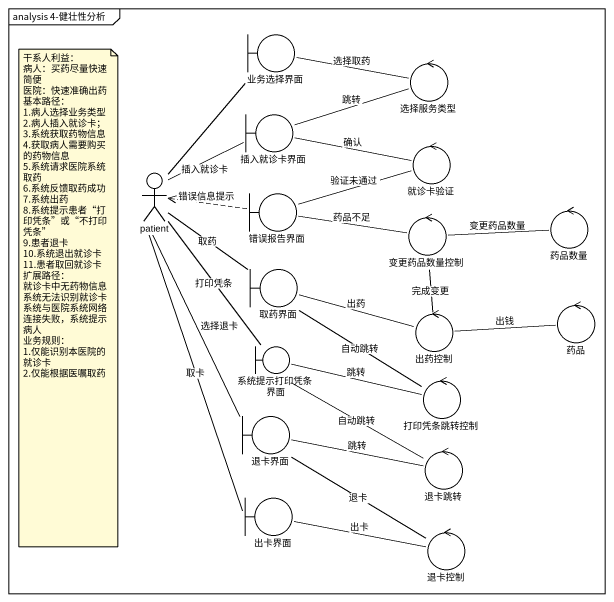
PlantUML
@startuml
mainframe analysis 4-健壮性分析
boundary 业务选择界面
control 选择服务类型
boundary 插入就诊卡界面
control 就诊卡验证
actor patient
boundary 错误报告界面
control 变更药品数量控制
control 药品数量
boundary 取药界面
control 出药控制
control 药品
boundary 系统提示打印凭条界面
control 打印凭条跳转控制
boundary 退卡界面
control 退卡跳转
boundary 出卡界面
control 退卡控制
业务选择界面 -right- 选择服务类型 : 选择取药
选择服务类型 -left- 插入就诊卡界面 : 跳转
插入就诊卡界面 -right- 就诊卡验证 : 确认
就诊卡验证 -left- 错误报告界面 : 验证未通过
patient -up- 业务选择界面
patient -right- 插入就诊卡界面 : 插入就诊卡
patient -- 取药界面 : 取药
patient -- 系统提示打印凭条界面 : 打印凭条
patient -- 退卡界面 : 选择退卡
patient -- 出卡界面 : 取卡
错误报告界面 .left.> patient : 错误信息提示
变更药品数量控制 -left- 错误报告界面 : 药品不足
变更药品数量控制 -right- 药品数量 : 变更药品数量
变更药品数量控制 -- 出药控制 : 完成变更
取药界面 -- 打印凭条跳转控制 : 自动跳转
出药控制 -left- 取药界面 : 出药
出药控制 -right- 药品 : 出钱
系统提示打印凭条界面 -- 退卡跳转 : 自动跳转
打印凭条跳转控制 -left- 系统提示打印凭条界面 : 跳转
退卡界面 -- 退卡控制 : 退卡
退卡跳转 -left- 退卡界面 : 跳转
退卡控制 -left- 出卡界面 : 出卡
note as N1
  干系人利益：
  病人：买药尽量快速简便
  医院：快速准确出药
  基本路径：
  1.病人选择业务类型
  2.病人插入就诊卡；
  3.系统获取药物信息
  4.获取病人需要购买的药物信息
  5.系统请求医院系统取药
  6.系统反馈取药成功
  7.系统出药
  8.系统提示患者“打印凭条”或“不打印凭条”
  9.患者退卡
  10.系统退出就诊卡
  11.患者取回就诊卡
  扩展路径：
  就诊卡中无药物信息
  系统无法识别就诊卡
  系统与医院系统网络连接失败，系统提示病人
  业务规则：
  1.仅能识别本医院的就诊卡
  2.仅能根据医嘱取药
end note
@enduml
